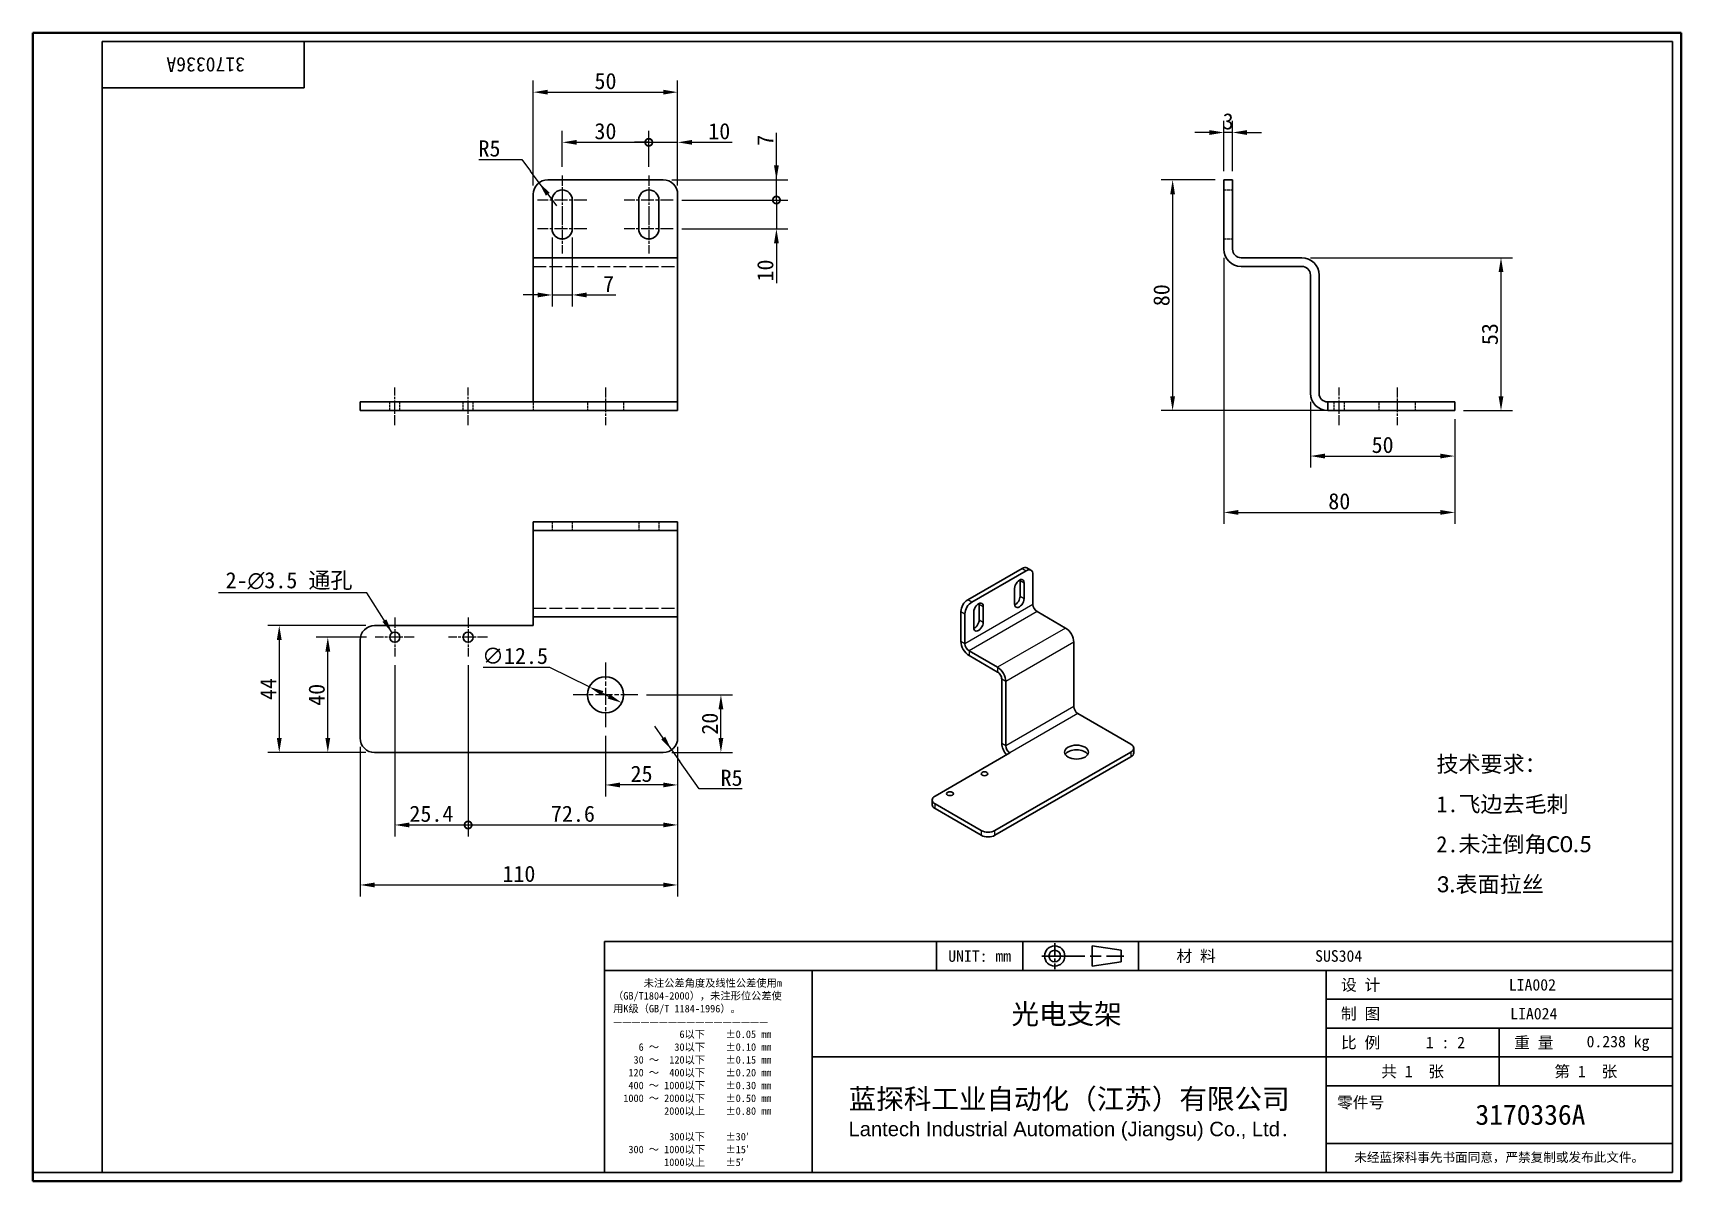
# Model space of a CAD drawing. Header units: millimetres. Extents: x 12 to 583, y 11 to 409.
import ezdxf
from ezdxf.enums import TextEntityAlignment as Align

# ---------------------------------------------------------------- set-up
doc = ezdxf.new("R2010")
doc.units = ezdxf.units.MM
doc.header["$LTSCALE"] = 2
doc.linetypes.add('CHAIN', pattern=[0.3543, 0.2362, -0.0295, 0.0591, -0.0295])
doc.linetypes.add('DASHED', pattern=[0.2067, 0.1654, -0.0413])
for name, color, linetype, lineweight in [('1', 7, 'Continuous', 18), ('可见 (ISO)', 7, 'Continuous', 25), ('可见窄的 (ISO)', 7, 'Continuous', 18), ('图框 (ISO)', 7, 'Continuous', 35), ('标题 (ISO)', 7, 'Continuous', 25)]:
    doc.layers.add(name, color=color, linetype=linetype, lineweight=lineweight)
for name, color, linetype, lineweight, true_color in [('中心标记 (ISO)', 1, 'CHAIN', 18, 0xff0000), ('中心线 (ISO)', 1, 'CHAIN', 18, 0xff0000), ('尺寸 (ISO)', 7, 'Continuous', 18, 0x008000), ('符号 (ISO)', 7, 'Continuous', 18, 0x008000), ('隐藏 (ISO)', 5, 'DASHED', 18, 0x0000ff)]:
    doc.layers.add(name, color=color, linetype=linetype, lineweight=lineweight, true_color=true_color)
doc.styles.add('文本样式164', font='SimSun.ttf')
doc.styles.add('文本样式165', font='SimSun.ttf')
doc.styles.add('文本样式74', font='SimSun.ttf')
doc.styles.add('最新国标', font='simfang.ttf')
doc.styles.add('注释文本 (ISO)', font='simfang.ttf')
doc.dimstyles.new('默认 (GB)', dxfattribs={"dimscale": 2, "dimtxt": 2.8, "dimasz": 2.5, "dimexe": 2, "dimexo": 1.5, "dimgap": 0.5, "dimtad": 1, "dimtoh": 1, "dimdsep": 46, "dimtxsty": '最新国标', "dimcen": 0.09, "dimdle": 10, "dimclrd": 256, "dimclre": 256, "dimclrt": 256, "dimaunit": 1, "dimadec": 3, "dimazin": 2, "dimtfac": 0.535714, "dimtdec": 3, "dimtmove": 0, "dimatfit": 3, "dimfxl": 0, "dimtolj": 1, "dimlwd": -1, "dimlwe": -1, "dimarcsym": 0})
doc.dimstyles.new('默认 (GB)$7', dxfattribs={"dimscale": 2, "dimtxt": 2.8, "dimasz": 2.5, "dimexe": 2, "dimexo": 1.5, "dimgap": 0.5, "dimtad": 1, "dimtoh": 1, "dimdsep": 46, "dimtxsty": '最新国标', "dimcen": 0.09, "dimdle": 10, "dimclrd": 256, "dimclre": 256, "dimclrt": 256, "dimaunit": 1, "dimadec": 3, "dimazin": 2, "dimtfac": 0.535714, "dimtdec": 3, "dimtmove": 0, "dimatfit": 3, "dimfxl": 0, "dimtolj": 1, "dimlwd": -1, "dimlwe": -1, "dimarcsym": 0})

# ---------------------------------------------------------------- blocks, each defined once
blk = doc.blocks.new('图框 最新国标')
at = {"layer": '图框 (ISO)'}
for p, q in [((6, 7), (6, 204.5)), ((6, 204.5), (291.5, 204.5)), ((291.5, 204.5), (291.5, 5.5)), ((6, 7), (6, 5.5)), ((6, 7), (6, 5.5)), ((291.5, 5.5), (6, 5.5))]:
    blk.add_line(p, q, dxfattribs=at)
at = {"layer": '图框 (ISO)', "color": 7, "linetype": 'Continuous', "lineweight": 25}
for p, q in [((18, 203), (290, 203)), ((18, 7), (18, 203)), ((18, 203), (290, 203)), ((53, 203), (53, 195)), ((290, 203), (290, 7)), ((290, 203), (290, 7)), ((53, 195), (18, 195)), ((290, 7), (6, 7)), ((290, 7), (18, 7))]:
    blk.add_line(p, q, dxfattribs=at)
at = {"layer": '图框 (ISO)', "style": '文本样式74'}
blk.add_attdef('零件代号_001', (42.72, 200.25), '', height=2.5, rotation=180, dxfattribs=at)
blk = doc.blocks.new('标题栏 最新国标')
at = {"layer": '标题 (ISO)'}
for p, q in [((381.98, -183.84), (196.98, -183.84)), ((196.98, -183.84), (196.98, -223.84)), ((254.48, -183.84), (254.48, -188.84)), ((269.48, -183.84), (269.48, -188.84)), ((281.48, -188.09), (281.48, -184.59)), ((281.48, -184.59), (286.48, -185.34)), ((286.48, -185.34), (286.48, -187.34)), ((289.48, -183.84), (289.48, -188.84)), ((381.98, -223.84), (381.98, -183.84)), ((383.48, -183.84), (383.48, -225.34)), ((286.48, -187.34), (281.48, -188.09)), ((196.98, -188.84), (381.98, -188.84)), ((232.98, -188.84), (232.98, -223.84)), ((321.98, -188.84), (321.98, -223.84)), ((321.98, -193.84), (381.98, -193.84)), ((321.98, -198.84), (381.98, -198.84)), ((351.98, -198.84), (351.98, -208.84)), ((321.98, -203.84), (232.98, -203.84)), ((321.98, -203.84), (381.98, -203.84)), ((321.98, -208.84), (381.98, -208.84)), ((321.98, -218.84), (381.98, -218.84)), ((196.98, -223.84), (381.98, -223.84)), ((383.48, -225.34), (196.98, -225.34))]:
    blk.add_line(p, q, dxfattribs=at)
at = {"layer": '标题 (ISO)', "linetype": 'CHAIN', "ltscale": 5.000333}
blk.add_line((274.98, -184.09), (274.98, -188.59), dxfattribs=at)
at = {"layer": '标题 (ISO)', "linetype": 'CHAIN', "ltscale": 15.834605}
blk.add_line((272.73, -186.34), (286.98, -186.34), dxfattribs=at)
at = {"layer": '标题 (ISO)'}
for radius in [1.75, 1]:
    blk.add_circle((274.98, -186.34), radius, dxfattribs=at)
at = {"layer": '1', "style": '文本样式164'}
for s, p in [('UNIT: mm', (261.98, -186.34)), ('材 料', (299.48, -186.34)), ('设 计', (327.98, -191.34)), ('制 图', (327.98, -196.34)), ('比 例', (327.98, -201.34)), ('重 量', (357.98, -201.34)), ('共 1  张', (336.98, -206.34)), ('第 1  张', (366.98, -206.34))]:
    blk.add_text(s, height=2, dxfattribs=at).set_placement(p, align=Align.MIDDLE_CENTER)
at = {"layer": '标题 (ISO)', "style": '注释文本 (ISO)'}
for s, insert, char_height, attachment_point, line_spacing_factor in [('\\fSimSun|b0|i0;{\\H1.3000;      未注公差角度及线性公差使用m\\P}\\fSimSun|b0|i0;{\\H1.3000;（GB/T1804-2000），未注形位公差使\\P}\\fSimSun|b0|i0;{\\H1.3000;用K级（GB/T 1184-1996）。\\P}\\fSimSun|b0|i0;{\\H1.3000;—————————————————\\P}\\fSimSun|b0|i0;{\\H1.3000;             6以下    ±0.05 mm\\P}\\fSimSun|b0|i0;{\\H1.3000;     6 ～   30以下    ±0.10 mm\\P}\\fSimSun|b0|i0;{\\H1.3000;    30 ～  120以下    ±0.15 mm\\P}\\fSimSun|b0|i0;{\\H1.3000;   120 ～  400以下    ±0.20 mm\\P}\\fSimSun|b0|i0;{\\H1.3000;   400 ～ 1000以下    ±0.30 mm\\P}\\fSimSun|b0|i0;{\\H1.3000;  1000 ～ 2000以下    ±0.50 mm\\P}\\fSimSun|b0|i0;{\\H1.3000;          2000以上    ±0.80 mm\\P}\\fSimSun|b0|i0;{\\H1.3000;\\P}\\fSimSun|b0|i0;{\\H1.3000;           300以下    ±30′\\P}\\fSimSun|b0|i0;{\\H1.3000;   300 ～ 1000以下    ±15′\\P}\\fSimSun|b0|i0;{\\H1.3000;          1000以上    ±5′}', (198.48, -206.63), 1.3, 4, 1.023913), ('{\\fMicrosoft YaHei|b0|i0|c134|p34;\\H1.75x;蓝探科工业自动化（江苏）有限公司\\P\\fArial|b0|i0|c0|p34;\\H0.71429x;Lantech Industrial Automation (Jiangsu) Co., Ltd\\fFangSong|b0|i0|c134|p49;.\\H1.15195x; }', (277.48, -213.84), 2, 5, 0.978695)]:
    blk.add_mtext(s, dxfattribs=dict(at, insert=insert, char_height=char_height, attachment_point=attachment_point, line_spacing_factor=line_spacing_factor))
at = {"layer": '标题 (ISO)', "attachment_point": 5, "style": '注释文本 (ISO)'}
for s, insert, char_height in [('\\fFangSong|b0|i0;LIA024', (357.98, -196.34), 2), ('\\fFangSong|b0|i0;零件号', (327.98, -211.84), 2), ('\\fSimSun|b0|i0;{\\H1.6000;未经蓝探科事先书面同意，严禁复制或发布此文件。}', (351.98, -221.34), 1.6)]:
    blk.add_mtext(s, dxfattribs=dict(at, insert=insert, char_height=char_height))
at = {"layer": '标题 (ISO)'}
for tag, p, height, style in [('材料_001', (320.09, -187.33), 2, '注释文本 (ISO)'), ('设计人_001', (353.65, -192.33), 2, '注释文本 (ISO)'), ('库存编号_001', (267.49, -198.14), 3.5, '文本样式165'), ('视图比例_001', (339.26, -202.33), 2, '注释文本 (ISO)'), ('质量\\P3;_001', (367.12, -202.16), 2, '注释文本 (ISO)'), ('零件代号_001', (347.87, -215.59), 3.5, '文本样式165')]:
    blk.add_attdef(tag, p, '', height=height, dxfattribs=dict(at, style=style))
blk = doc.blocks.new('_DotSmall')
at = {"color": 0, "linetype": 'ByBlock', "const_width": 0.5}
blk.add_lwpolyline([(-0.0625, 0, 1), (0.0625, 0, 1)], format="xyb", close=True, dxfattribs=at)
blk = doc.blocks.new('*D5')
at = {"layer": 'Defpoints', "color": 0, "transparency": 16777216}
for p in [(225.36, 371.08), (195.36, 359.58), (225.36, 359.58)]:
    blk.add_point(p, dxfattribs=at)
at = {"layer": '尺寸 (ISO)', "color": 116, "true_color": 0x00803f, "transparency": 16777216}
for p, q in [((195.36, 362.58), (195.36, 375.08)), ((225.36, 362.58), (225.36, 375.08)), ((200.36, 371.08), (225.36, 371.08))]:
    blk.add_line(p, q, dxfattribs=at)
blk.add_solid([(200.36, 371.91), (200.36, 370.25), (195.36, 371.08)], dxfattribs=at)
at = {"layer": '尺寸 (ISO)', "color": 116, "true_color": 0x00803f, "transparency": 16777216, "xscale": 5, "yscale": 5, "zscale": 5}
blk.add_blockref('_DotSmall', (225.36, 371.08), dxfattribs=at)
at = {"layer": '尺寸 (ISO)', "transparency": 16777216, "insert": (210.34, 374.91), "char_height": 5.6, "attachment_point": 5, "style": '最新国标'}
blk.add_mtext('\\A1;30', dxfattribs=at)
blk = doc.blocks.new('*D7')
at = {"layer": 'Defpoints', "color": 0, "transparency": 16777216}
for p in [(235.36, 371.08), (225.36, 359.58), (235.36, 353.08)]:
    blk.add_point(p, dxfattribs=at)
at = {"layer": '尺寸 (ISO)', "color": 116, "true_color": 0x00803f, "transparency": 16777216}
for p, q in [((225.36, 362.58), (225.36, 375.08)), ((235.36, 356.08), (235.36, 375.08)), ((225.36, 371.08), (220.36, 371.08)), ((225.36, 371.08), (235.36, 371.08)), ((240.36, 371.08), (254.21, 371.08))]:
    blk.add_line(p, q, dxfattribs=at)
blk.add_solid([(240.36, 371.91), (240.36, 370.25), (235.36, 371.08)], dxfattribs=at)
at = {"layer": '尺寸 (ISO)', "color": 116, "true_color": 0x00803f, "transparency": 16777216, "xscale": 5, "yscale": 5, "zscale": 5}
blk.add_blockref('_DotSmall', (225.36, 371.08), dxfattribs=at)
at = {"layer": '尺寸 (ISO)', "transparency": 16777216, "insert": (249.78, 374.91), "char_height": 5.6, "attachment_point": 5, "style": '最新国标'}
blk.add_mtext('\\A1;10', dxfattribs=at)
blk = doc.blocks.new('*D8')
at = {"layer": 'Defpoints', "color": 0, "transparency": 16777216}
for p in [(187.36, 357.08), (190.36, 353.08)]:
    blk.add_point(p, dxfattribs=at)
at = {"layer": '尺寸 (ISO)', "color": 116, "true_color": 0x00803f, "transparency": 16777216}
for p, q in [((166.46, 365.08), (181.37, 365.08)), ((181.37, 365.08), (184.36, 361.08)), ((187.36, 357.08), (184.36, 361.08)), ((190.36, 353.08), (187.36, 357.08)), ((190.36, 353.08), (193.35, 349.08))]:
    blk.add_line(p, q, dxfattribs=at)
blk.add_solid([(191.02, 353.58), (189.69, 352.58), (187.36, 357.08)], dxfattribs=at)
at = {"layer": '尺寸 (ISO)', "transparency": 16777216, "insert": (170.17, 368.92), "char_height": 5.6, "attachment_point": 5, "style": '最新国标'}
blk.add_mtext('\\A1;R5', dxfattribs=at)
blk = doc.blocks.new('*D9')
at = {"layer": 'Defpoints', "color": 0, "transparency": 16777216}
for p in [(191.86, 341.08), (198.86, 341.08), (198.86, 318.17)]:
    blk.add_point(p, dxfattribs=at)
at = {"layer": '尺寸 (ISO)', "color": 116, "true_color": 0x00803f, "transparency": 16777216}
for p, q in [((191.86, 338.08), (191.86, 314.17)), ((198.86, 338.08), (198.86, 314.17)), ((186.86, 318.17), (181.86, 318.17)), ((191.86, 318.17), (198.86, 318.17)), ((203.86, 318.17), (213.96, 318.17))]:
    blk.add_line(p, q, dxfattribs=at)
for points in [[(186.86, 319), (186.86, 317.33), (191.86, 318.17)], [(203.86, 319), (203.86, 317.33), (198.86, 318.17)]]:
    blk.add_solid(points, dxfattribs=at)
at = {"layer": '尺寸 (ISO)', "transparency": 16777216, "insert": (211.41, 322), "char_height": 5.6, "attachment_point": 5, "style": '最新国标'}
blk.add_mtext('\\A1;7', dxfattribs=at)
blk = doc.blocks.new('*D10')
at = {"layer": 'Defpoints', "color": 0, "transparency": 16777216}
for p in [(424.6, 334.08), (504.6, 278.08), (504.6, 242.79)]:
    blk.add_point(p, dxfattribs=at)
at = {"layer": '尺寸 (ISO)', "color": 116, "true_color": 0x00803f, "transparency": 16777216}
for p, q in [((424.6, 331.08), (424.6, 238.79)), ((504.6, 275.08), (504.6, 238.79)), ((429.6, 242.79), (499.6, 242.79))]:
    blk.add_line(p, q, dxfattribs=at)
for points in [[(429.6, 243.63), (429.6, 241.96), (424.6, 242.79)], [(499.6, 243.63), (499.6, 241.96), (504.6, 242.79)]]:
    blk.add_solid(points, dxfattribs=at)
at = {"layer": '尺寸 (ISO)', "transparency": 16777216, "insert": (464.6, 246.62), "char_height": 5.6, "attachment_point": 5, "style": '最新国标'}
blk.add_mtext('\\A1;80', dxfattribs=at)
blk = doc.blocks.new('*D11')
at = {"layer": 'Defpoints', "color": 0, "transparency": 16777216}
for p in [(454.6, 284.08), (504.6, 278.08), (504.6, 262.33)]:
    blk.add_point(p, dxfattribs=at)
at = {"layer": '尺寸 (ISO)', "color": 116, "true_color": 0x00803f, "transparency": 16777216}
for p, q in [((454.6, 281.08), (454.6, 258.33)), ((504.6, 275.08), (504.6, 258.33)), ((459.6, 262.33), (499.6, 262.33))]:
    blk.add_line(p, q, dxfattribs=at)
for points in [[(459.6, 263.16), (459.6, 261.49), (454.6, 262.33)], [(499.6, 263.16), (499.6, 261.49), (504.6, 262.33)]]:
    blk.add_solid(points, dxfattribs=at)
at = {"layer": '尺寸 (ISO)', "transparency": 16777216, "insert": (479.6, 266.16), "char_height": 5.6, "attachment_point": 5, "style": '最新国标'}
blk.add_mtext('\\A1;50', dxfattribs=at)
blk = doc.blocks.new('*D12')
at = {"layer": 'Defpoints', "color": 0, "transparency": 16777216}
for p in [(424.6, 374.49), (424.6, 358.08), (427.6, 358.08)]:
    blk.add_point(p, dxfattribs=at)
at = {"layer": '尺寸 (ISO)', "color": 116, "true_color": 0x00803f, "transparency": 16777216}
for p, q in [((424.6, 361.08), (424.6, 378.49)), ((427.6, 361.08), (427.6, 378.49)), ((419.6, 374.49), (414.6, 374.49)), ((427.6, 374.49), (424.6, 374.49)), ((432.6, 374.49), (437.6, 374.49))]:
    blk.add_line(p, q, dxfattribs=at)
for points in [[(419.6, 375.32), (419.6, 373.65), (424.6, 374.49)], [(432.6, 375.32), (432.6, 373.65), (427.6, 374.49)]]:
    blk.add_solid(points, dxfattribs=at)
at = {"layer": '尺寸 (ISO)', "transparency": 16777216, "insert": (426.1, 378.32), "char_height": 5.6, "attachment_point": 5, "style": '最新国标'}
blk.add_mtext('\\A1;3', dxfattribs=at)
blk = doc.blocks.new('*D13')
at = {"layer": 'Defpoints', "color": 0, "transparency": 16777216}
for p in [(451.6, 331.08), (504.6, 278.08), (520.62, 278.08)]:
    blk.add_point(p, dxfattribs=at)
at = {"layer": '尺寸 (ISO)', "color": 116, "true_color": 0x00803f, "transparency": 16777216}
for p, q in [((454.6, 331.08), (524.62, 331.08)), ((520.62, 326.08), (520.62, 283.08)), ((507.6, 278.08), (524.62, 278.08))]:
    blk.add_line(p, q, dxfattribs=at)
for points in [[(519.79, 326.08), (521.45, 326.08), (520.62, 331.08)], [(519.79, 283.08), (521.45, 283.08), (520.62, 278.08)]]:
    blk.add_solid(points, dxfattribs=at)
at = {"layer": '尺寸 (ISO)', "transparency": 16777216, "insert": (516.79, 304.58), "char_height": 5.6, "attachment_point": 5, "rotation": 90, "style": '最新国标'}
blk.add_mtext('\\A1;53', dxfattribs=at)
blk = doc.blocks.new('*D14')
at = {"layer": 'Defpoints', "color": 0, "transparency": 16777216}
for p in [(424.6, 358.08), (406.85, 278.08), (465.6, 278.08)]:
    blk.add_point(p, dxfattribs=at)
at = {"layer": '尺寸 (ISO)', "color": 116, "true_color": 0x00803f, "transparency": 16777216}
for p, q in [((421.6, 358.08), (402.85, 358.08)), ((406.85, 353.08), (406.85, 283.08)), ((462.6, 278.08), (402.85, 278.08))]:
    blk.add_line(p, q, dxfattribs=at)
for points in [[(406.02, 353.08), (407.68, 353.08), (406.85, 358.08)], [(406.02, 283.08), (407.68, 283.08), (406.85, 278.08)]]:
    blk.add_solid(points, dxfattribs=at)
at = {"layer": '尺寸 (ISO)', "transparency": 16777216, "insert": (403.02, 318.08), "char_height": 5.6, "attachment_point": 5, "rotation": 90, "style": '最新国标'}
blk.add_mtext('\\A1;80', dxfattribs=at)
blk = doc.blocks.new('*D15')
at = {"layer": 'Defpoints', "color": 0, "transparency": 16777216}
for p in [(125.36, 164.56), (235.36, 164.56), (235.36, 113.64)]:
    blk.add_point(p, dxfattribs=at)
at = {"layer": '尺寸 (ISO)', "color": 116, "true_color": 0x00803f, "transparency": 16777216}
for p, q in [((125.36, 161.56), (125.36, 109.64)), ((235.36, 161.56), (235.36, 109.64)), ((130.36, 113.64), (230.36, 113.64))]:
    blk.add_line(p, q, dxfattribs=at)
for points in [[(130.36, 114.47), (130.36, 112.81), (125.36, 113.64)], [(230.36, 114.47), (230.36, 112.81), (235.36, 113.64)]]:
    blk.add_solid(points, dxfattribs=at)
at = {"layer": '尺寸 (ISO)', "transparency": 16777216, "insert": (180.36, 117.47), "char_height": 5.6, "attachment_point": 5, "style": '最新国标'}
blk.add_mtext('\\A1;110', dxfattribs=at)
blk = doc.blocks.new('*D16')
at = {"layer": 'Defpoints', "color": 0, "transparency": 16777216}
for p in [(210.36, 168.31), (235.36, 164.56), (210.36, 148.31)]:
    blk.add_point(p, dxfattribs=at)
at = {"layer": '尺寸 (ISO)', "color": 116, "true_color": 0x00803f, "transparency": 16777216}
for p, q in [((210.36, 165.31), (210.36, 144.31)), ((235.36, 161.56), (235.36, 144.31)), ((230.36, 148.31), (215.36, 148.31))]:
    blk.add_line(p, q, dxfattribs=at)
for points in [[(215.36, 149.14), (215.36, 147.48), (210.36, 148.31)], [(230.36, 149.14), (230.36, 147.48), (235.36, 148.31)]]:
    blk.add_solid(points, dxfattribs=at)
at = {"layer": '尺寸 (ISO)', "transparency": 16777216, "insert": (222.86, 152.14), "char_height": 5.6, "attachment_point": 5, "style": '最新国标'}
blk.add_mtext('\\A1;25', dxfattribs=at)
blk = doc.blocks.new('*D17')
at = {"layer": 'Defpoints', "color": 0, "transparency": 16777216}
for p in [(137.36, 192.81), (162.76, 192.81), (162.76, 134.44)]:
    blk.add_point(p, dxfattribs=at)
at = {"layer": '尺寸 (ISO)', "color": 116, "true_color": 0x00803f, "transparency": 16777216}
for p, q in [((137.36, 189.81), (137.36, 130.44)), ((162.76, 189.81), (162.76, 130.44)), ((142.36, 134.44), (162.76, 134.44))]:
    blk.add_line(p, q, dxfattribs=at)
blk.add_solid([(142.36, 135.28), (142.36, 133.61), (137.36, 134.44)], dxfattribs=at)
at = {"layer": '尺寸 (ISO)', "color": 116, "true_color": 0x00803f, "transparency": 16777216, "xscale": 5, "yscale": 5, "zscale": 5}
blk.add_blockref('_DotSmall', (162.76, 134.44), dxfattribs=at)
at = {"layer": '尺寸 (ISO)', "transparency": 16777216, "insert": (150.04, 138.29), "char_height": 5.6, "attachment_point": 5, "style": '最新国标'}
blk.add_mtext('\\A1;25.4', dxfattribs=at)
blk = doc.blocks.new('*D18')
at = {"layer": 'Defpoints', "color": 0, "transparency": 16777216}
for p in [(162.76, 192.81), (235.36, 164.56), (235.36, 134.44)]:
    blk.add_point(p, dxfattribs=at)
at = {"layer": '尺寸 (ISO)', "color": 116, "true_color": 0x00803f, "transparency": 16777216}
for p, q in [((162.76, 189.81), (162.76, 130.44)), ((235.36, 161.56), (235.36, 130.44)), ((162.76, 134.44), (230.36, 134.44))]:
    blk.add_line(p, q, dxfattribs=at)
blk.add_solid([(230.36, 135.28), (230.36, 133.61), (235.36, 134.44)], dxfattribs=at)
at = {"layer": '尺寸 (ISO)', "color": 116, "true_color": 0x00803f, "transparency": 16777216, "xscale": 5, "yscale": 5, "zscale": 5, "rotation": 180}
blk.add_blockref('_DotSmall', (162.76, 134.44), dxfattribs=at)
at = {"layer": '尺寸 (ISO)', "transparency": 16777216, "insert": (199.08, 138.29), "char_height": 5.6, "attachment_point": 5, "style": '最新国标'}
blk.add_mtext('\\A1;72.6', dxfattribs=at)
blk = doc.blocks.new('*D19')
at = {"layer": 'Defpoints', "color": 0, "transparency": 16777216}
for p in [(221.61, 179.56), (250.36, 179.56), (230.36, 159.56)]:
    blk.add_point(p, dxfattribs=at)
at = {"layer": '尺寸 (ISO)', "color": 116, "true_color": 0x00803f, "transparency": 16777216}
for p, q in [((224.61, 179.56), (254.36, 179.56)), ((250.36, 164.56), (250.36, 174.56)), ((233.36, 159.56), (254.36, 159.56))]:
    blk.add_line(p, q, dxfattribs=at)
for points in [[(249.52, 174.56), (251.19, 174.56), (250.36, 179.56)], [(249.52, 164.56), (251.19, 164.56), (250.36, 159.56)]]:
    blk.add_solid(points, dxfattribs=at)
at = {"layer": '尺寸 (ISO)', "transparency": 16777216, "insert": (246.53, 169.56), "char_height": 5.6, "attachment_point": 5, "rotation": 90, "style": '最新国标'}
blk.add_mtext('\\A1;20', dxfattribs=at)
blk = doc.blocks.new('*D20')
at = {"layer": 'Defpoints', "color": 0, "transparency": 16777216}
for p in [(114.15, 199.56), (130.61, 199.56), (130.36, 159.56)]:
    blk.add_point(p, dxfattribs=at)
at = {"layer": '尺寸 (ISO)', "color": 116, "true_color": 0x00803f, "transparency": 16777216}
for p, q in [((127.61, 199.56), (110.15, 199.56)), ((114.15, 164.56), (114.15, 194.56)), ((127.36, 159.56), (110.15, 159.56))]:
    blk.add_line(p, q, dxfattribs=at)
for points in [[(113.32, 194.56), (114.98, 194.56), (114.15, 199.56)], [(113.32, 164.56), (114.98, 164.56), (114.15, 159.56)]]:
    blk.add_solid(points, dxfattribs=at)
at = {"layer": '尺寸 (ISO)', "transparency": 16777216, "insert": (110.32, 179.56), "char_height": 5.6, "attachment_point": 5, "rotation": 90, "style": '最新国标'}
blk.add_mtext('\\A1;40', dxfattribs=at)
blk = doc.blocks.new('*D21')
at = {"layer": 'Defpoints', "color": 0, "transparency": 16777216}
for p in [(204.74, 182.31), (215.97, 176.81)]:
    blk.add_point(p, dxfattribs=at)
at = {"layer": '尺寸 (ISO)', "color": 116, "true_color": 0x00803f, "transparency": 16777216}
for p, q in [((191.03, 189.02), (167.98, 189.02)), ((204.74, 182.31), (191.03, 189.02)), ((211.48, 179.01), (209.23, 180.11))]:
    blk.add_line(p, q, dxfattribs=at)
for points in [[(209.6, 180.86), (208.87, 179.36), (204.74, 182.31)], [(211.85, 179.76), (211.11, 178.26), (215.97, 176.81)]]:
    blk.add_solid(points, dxfattribs=at)
at = {"layer": '尺寸 (ISO)', "transparency": 16777216, "insert": (179, 193.01), "char_height": 5.6, "attachment_point": 5, "style": '最新国标'}
blk.add_mtext('\\A1;∅12.5', dxfattribs=at)
blk = doc.blocks.new('*D22')
at = {"layer": 'Defpoints', "color": 0, "transparency": 16777216}
for p in [(130.36, 203.56), (97.33, 159.56), (130.36, 159.56)]:
    blk.add_point(p, dxfattribs=at)
at = {"layer": '尺寸 (ISO)', "color": 116, "true_color": 0x00803f, "transparency": 16777216}
for p, q in [((127.36, 203.56), (93.33, 203.56)), ((97.33, 198.56), (97.33, 164.56)), ((127.36, 159.56), (93.33, 159.56))]:
    blk.add_line(p, q, dxfattribs=at)
for points in [[(96.5, 198.56), (98.16, 198.56), (97.33, 203.56)], [(96.5, 164.56), (98.16, 164.56), (97.33, 159.56)]]:
    blk.add_solid(points, dxfattribs=at)
at = {"layer": '尺寸 (ISO)', "transparency": 16777216, "insert": (93.53, 181.56), "char_height": 5.6, "attachment_point": 5, "rotation": 90, "style": '最新国标'}
blk.add_mtext('\\A1;44', dxfattribs=at)
blk = doc.blocks.new('*D23')
at = {"layer": 'Defpoints', "color": 0, "transparency": 16777216}
for p in [(230.36, 164.56), (233.25, 160.48)]:
    blk.add_point(p, dxfattribs=at)
at = {"layer": '尺寸 (ISO)', "color": 116, "true_color": 0x00803f, "transparency": 16777216}
for p, q in [((230.36, 164.56), (227.47, 168.64)), ((230.36, 164.56), (233.25, 160.48)), ((233.25, 160.48), (236.14, 156.4)), ((242.85, 146.92), (236.14, 156.4)), ((257.76, 146.92), (242.85, 146.92))]:
    blk.add_line(p, q, dxfattribs=at)
blk.add_solid([(231.04, 165.04), (229.68, 164.08), (233.25, 160.48)], dxfattribs=at)
at = {"layer": '尺寸 (ISO)', "transparency": 16777216, "insert": (254.05, 150.75), "char_height": 5.6, "attachment_point": 5, "style": '最新国标'}
blk.add_mtext('\\A1;R5', dxfattribs=at)
blk = doc.blocks.new('*D24')
at = {"layer": 'Defpoints', "color": 0, "transparency": 16777216}
for p in [(235.36, 388.46), (185.36, 353.08), (235.36, 353.08)]:
    blk.add_point(p, dxfattribs=at)
at = {"layer": '尺寸 (ISO)', "color": 116, "true_color": 0x00803f, "transparency": 16777216}
for p, q in [((185.36, 356.08), (185.36, 392.46)), ((190.36, 388.46), (230.36, 388.46)), ((235.36, 356.08), (235.36, 392.46))]:
    blk.add_line(p, q, dxfattribs=at)
for points in [[(190.36, 389.3), (190.36, 387.63), (185.36, 388.46)], [(230.36, 389.3), (230.36, 387.63), (235.36, 388.46)]]:
    blk.add_solid(points, dxfattribs=at)
at = {"layer": '尺寸 (ISO)', "transparency": 16777216, "insert": (210.36, 392.29), "char_height": 5.6, "attachment_point": 5, "style": '最新国标'}
blk.add_mtext('\\A1;50', dxfattribs=at)
blk = doc.blocks.new('*D25')
at = {"layer": 'Defpoints', "color": 0, "transparency": 16777216}
for p in [(233.86, 351.08), (269.58, 351.08), (233.86, 341.08)]:
    blk.add_point(p, dxfattribs=at)
at = {"layer": '尺寸 (ISO)', "color": 116, "true_color": 0x00803f, "transparency": 16777216}
for p, q in [((269.58, 351.08), (269.58, 361.08)), ((236.86, 351.08), (273.58, 351.08)), ((269.58, 351.08), (269.58, 341.08)), ((236.86, 341.08), (273.58, 341.08)), ((269.58, 336.08), (269.58, 322.23))]:
    blk.add_line(p, q, dxfattribs=at)
blk.add_solid([(268.75, 336.08), (270.42, 336.08), (269.58, 341.08)], dxfattribs=at)
at = {"layer": '尺寸 (ISO)', "color": 116, "true_color": 0x00803f, "transparency": 16777216, "xscale": 5, "yscale": 5, "zscale": 5, "rotation": 270}
blk.add_blockref('_DotSmall', (269.58, 351.08), dxfattribs=at)
at = {"layer": '尺寸 (ISO)', "transparency": 16777216, "insert": (265.75, 326.65), "char_height": 5.6, "attachment_point": 5, "rotation": 90, "style": '最新国标'}
blk.add_mtext('\\A1;10', dxfattribs=at)
blk = doc.blocks.new('*D26')
at = {"layer": 'Defpoints', "color": 0, "transparency": 16777216}
for p in [(230.36, 358.08), (269.58, 358.08), (233.86, 351.08)]:
    blk.add_point(p, dxfattribs=at)
at = {"layer": '尺寸 (ISO)', "color": 116, "true_color": 0x00803f, "transparency": 16777216}
for p, q in [((269.58, 363.08), (269.58, 374.35)), ((233.36, 358.08), (273.58, 358.08)), ((269.58, 351.08), (269.58, 358.08)), ((236.86, 351.08), (273.58, 351.08)), ((269.58, 351.08), (269.58, 346.08))]:
    blk.add_line(p, q, dxfattribs=at)
blk.add_solid([(268.75, 363.08), (270.42, 363.08), (269.58, 358.08)], dxfattribs=at)
at = {"layer": '尺寸 (ISO)', "color": 116, "true_color": 0x00803f, "transparency": 16777216, "xscale": 5, "yscale": 5, "zscale": 5, "rotation": 90}
blk.add_blockref('_DotSmall', (269.58, 351.08), dxfattribs=at)
at = {"layer": '尺寸 (ISO)', "transparency": 16777216, "insert": (265.75, 371.8), "char_height": 5.6, "attachment_point": 5, "rotation": 90, "style": '最新国标'}
blk.add_mtext('\\A1;7', dxfattribs=at)

msp = doc.modelspace()

# ---------------------------------------------------------------- linework, layer by layer
at = {"layer": '中心标记 (ISO)', "ltscale": 7.50055}
for p, q in [((195.3571, 359.5788), (195.3571, 346.0788)), ((225.3571, 359.5788), (225.3571, 346.0788)), ((195.3571, 346.0788), (195.3571, 332.5788)), ((225.3571, 346.0788), (225.3571, 332.5788)), ((137.3571, 206.3113), (137.3571, 192.8113)), ((162.7571, 206.3113), (162.7571, 192.8113)), ((144.1071, 199.5613), (130.6071, 199.5613)), ((169.5071, 199.5613), (156.0071, 199.5613))]:
    msp.add_line(p, q, dxfattribs=at)
at = {"layer": '中心标记 (ISO)', "ltscale": 9.445163}
for p, q in [((203.8571, 351.0788), (186.8571, 351.0788)), ((233.8571, 351.0788), (216.8571, 351.0788)), ((203.8571, 341.0788), (186.8571, 341.0788)), ((233.8571, 341.0788), (216.8571, 341.0788))]:
    msp.add_line(p, q, dxfattribs=at)
at = {"layer": '中心标记 (ISO)', "ltscale": 12.500983}
for p, q in [((210.3571, 190.8113), (210.3571, 168.3113)), ((221.6071, 179.5613), (199.1071, 179.5613))]:
    msp.add_line(p, q, dxfattribs=at)
at = {"layer": '中心线 (ISO)', "ltscale": 7.222748}
for p, q in [((137.3571, 273.0788), (137.3571, 286.0788)), ((162.7571, 273.0788), (162.7571, 286.0788)), ((210.3571, 286.0788), (210.3571, 273.0788)), ((464.5951, 273.0788), (464.5951, 286.0788)), ((484.5951, 286.0788), (484.5951, 273.0788))]:
    msp.add_line(p, q, dxfattribs=at)
at = {"layer": '可见 (ISO)'}
for p, q in [((190.3571, 358.0788), (230.3571, 358.0788)), ((427.5951, 358.0788), (424.5951, 358.0788)), ((424.5951, 353.0788), (424.5951, 358.0788)), ((427.5951, 358.0788), (427.5951, 353.0788)), ((185.3571, 353.0788), (185.3571, 334.0788)), ((191.8571, 341.0788), (191.8571, 351.0788)), ((198.8571, 351.0788), (198.8571, 341.0788)), ((221.8571, 341.0788), (221.8571, 351.0788)), ((228.8571, 351.0788), (228.8571, 341.0788)), ((235.3571, 353.0788), (235.3571, 334.0788)), ((424.5951, 353.0788), (424.5951, 334.0788)), ((427.5951, 353.0788), (427.5951, 334.0788)), ((185.3571, 334.0788), (185.3571, 331.0788)), ((235.3571, 334.0788), (235.3571, 331.0788)), ((235.3571, 331.0788), (185.3571, 331.0788)), ((185.3571, 325.0788), (185.3571, 331.0788)), ((235.3571, 325.0788), (235.3571, 331.0788)), ((430.5951, 331.0788), (451.5951, 331.0788)), ((430.5951, 328.0788), (451.5951, 328.0788)), ((185.3571, 325.0788), (185.3571, 284.0788)), ((235.3571, 325.0788), (235.3571, 284.0788)), ((454.5951, 325.0788), (454.5951, 284.0788)), ((457.5951, 325.0788), (457.5951, 284.0788)), ((125.3571, 281.0788), (125.3571, 278.0788)), ((125.3571, 281.0788), (130.3571, 281.0788)), ((230.3571, 281.0788), (130.3571, 281.0788)), ((185.3571, 284.0788), (185.3571, 281.0788)), ((230.3571, 281.0788), (235.3571, 281.0788)), ((235.3571, 284.0788), (235.3571, 281.0788)), ((235.3571, 278.0788), (235.3571, 281.0788)), ((460.5951, 281.0788), (465.5951, 281.0788)), ((460.5951, 281.0788), (460.5951, 278.0788)), ((499.5951, 281.0788), (465.5951, 281.0788)), ((499.5951, 281.0788), (504.5951, 281.0788)), ((504.5951, 278.0788), (504.5951, 281.0788)), ((130.3571, 278.0788), (125.3571, 278.0788)), ((230.3571, 278.0788), (130.3571, 278.0788)), ((235.3571, 278.0788), (230.3571, 278.0788)), ((465.5951, 278.0788), (460.5951, 278.0788)), ((499.5951, 278.0788), (465.5951, 278.0788)), ((504.5951, 278.0788), (499.5951, 278.0788)), ((185.3571, 239.5613), (190.3571, 239.5613)), ((185.3571, 239.5613), (185.3571, 236.5613)), ((190.3571, 236.5613), (185.3571, 236.5613)), ((185.3571, 236.5613), (185.3571, 233.5613)), ((230.3571, 239.5613), (190.3571, 239.5613)), ((190.3571, 236.5613), (230.3571, 236.5613)), ((230.3571, 239.5613), (235.3571, 239.5613)), ((235.3571, 236.5613), (230.3571, 236.5613)), ((235.3571, 236.5613), (235.3571, 239.5613)), ((235.3571, 236.5613), (235.3571, 233.5613)), ((185.3571, 233.5613), (185.3571, 212.5613)), ((235.3571, 233.5613), (235.3571, 212.5613)), ((354.7037, 223.3858), (335.8476, 212.4992)), ((357.7846, 222.7344), (356.3704, 223.5509)), ((337.2618, 211.6827), (356.118, 222.5693)), ((353.9966, 213.7239), (353.9966, 219.1672)), ((355.4108, 218.3507), (355.4108, 212.9074)), ((358.475, 221.2085), (358.475, 210.8662)), ((185.3571, 206.5613), (185.3571, 212.5613)), ((235.3571, 206.5613), (235.3571, 212.5613)), ((352.111, 211.0022), (352.111, 216.4456)), ((185.3571, 206.5613), (185.3571, 203.5613)), ((235.3571, 206.5613), (185.3571, 206.5613)), ((235.3571, 206.5613), (235.3571, 203.5613)), ((333.4905, 208.4167), (333.4905, 198.0744)), ((334.9048, 207.6002), (334.9048, 197.2579)), ((337.9689, 202.8373), (337.9689, 208.2806)), ((339.8545, 205.5589), (339.8545, 211.0022)), ((341.2687, 210.1858), (341.2687, 204.7424)), ((359.8892, 208.4167), (369.7887, 202.7012)), ((130.3571, 203.5613), (185.3571, 203.5613)), ((235.3571, 203.5613), (235.3571, 164.5613)), ((125.3571, 164.5613), (125.3571, 198.5613)), ((336.319, 194.8084), (346.2185, 189.0929)), ((372.6171, 197.8022), (372.6171, 175.4846)), ((336.319, 193.1754), (346.2185, 187.4599)), ((347.6327, 185.0104), (347.6327, 162.6929)), ((349.0469, 184.1939), (349.0469, 161.8764)), ((374.0313, 173.0352), (392.4161, 162.4207)), ((393.3924, 161.0599), (393.3924, 159.4269)), ((230.3571, 159.5613), (130.3571, 159.5613)), ((324.5339, 144.4578), (350.4611, 159.4269)), ((392.4161, 159.699), (345.2757, 132.4825)), ((392.4161, 158.0661), (345.2757, 130.8495)), ((323.5575, 141.464), (323.5575, 143.0969)), ((340.5616, 132.4825), (324.5339, 141.7361)), ((340.5616, 130.8495), (324.5339, 140.1031))]:
    msp.add_line(p, q, dxfattribs=at)
for centre, radius in [((137.3571, 199.5613), 1.75), ((162.7571, 199.5613), 1.75), ((210.3571, 179.5613), 6.25)]:
    msp.add_circle(centre, radius, dxfattribs=at)
for centre, radius, start, end in [((190.3571, 353.0788), 5, 90, 180), ((195.3571, 351.0788), 3.5, 0, 180), ((225.3571, 351.0788), 3.5, 0, 180), ((230.3571, 353.0788), 5, 0, 90), ((195.3571, 341.0788), 3.5, 180, 0), ((225.3571, 341.0788), 3.5, 180, 0), ((430.5951, 334.0788), 6, 180, 270), ((430.5951, 334.0788), 3, 180, 270), ((451.5951, 325.0788), 6, 0, 90), ((451.5951, 325.0788), 3, 0, 90), ((460.5951, 284.0788), 6, 180, 270), ((460.5951, 284.0788), 3, 180, 270), ((130.3571, 198.5613), 5, 90, 180), ((130.3571, 164.5613), 5, 180, 270), ((230.3571, 164.5613), 5, 270, 0)]:
    msp.add_arc(centre, radius, start, end, dxfattribs=at)
for centre, major_axis, start_param, end_param in [((354.7037, 220.6641), (1.6667, 2.8868), 0, 0.78539816), ((356.118, 219.8476), (1.6667, 2.8868), 5.49778714, 7.06858347), ((353.7609, 217.3981), (1.1667, 2.0207), 5.49778714, 8.6393798), ((352.3467, 218.2146), (1.1667, 2.0207), 5.49778714, 5.63204785), ((335.8476, 209.7775), (-1.6667, -2.8868), 3.92699082, 5.49778714), ((337.2618, 208.961), (1.6667, 2.8868), 0.78539816, 2.35619449), ((339.6188, 209.2332), (1.1667, 2.0207), 5.49778714, 8.6393798), ((353.7609, 211.9548), (-1.1667, -2.0207), 5.49778714, 8.6393798), ((352.3467, 212.7713), (1.1667, 2.0207), 3.79273011, 5.49778714), ((338.2046, 210.0497), (1.1667, 2.0207), 5.49778714, 5.63204785), ((359.8892, 210.0497), (1, -1.7321), 3.92699082, 5.49778714), ((339.6188, 203.7899), (-1.1667, -2.0207), 5.49778714, 8.6393798), ((338.2046, 204.6064), (1.1667, 2.0207), 3.79273011, 5.49778714), ((369.7887, 199.4352), (2, -3.4641), 0.78539816, 2.35619449), ((336.319, 196.4414), (2, -3.4641), 3.92699082, 5.49778714), ((336.319, 196.4414), (1, -1.7321), 3.92699082, 5.49778714), ((346.2185, 185.8269), (2, -3.4641), 0.78539816, 2.35619449), ((346.2185, 185.8269), (1, -1.7321), 0.78539816, 2.35619449), ((374.0313, 174.6682), (1, -1.7321), 3.92699082, 5.49778714), ((350.4611, 161.0599), (2, -3.4641), 3.92699082, 5.0737561), ((350.4611, 161.0599), (1, -1.7321), 3.92699082, 5.49778714), ((373.5599, 158.0661), (4.1667, 0), 0.34629093, 2.79530173), ((390.0591, 161.0599), (3.3333, 0), 5.49778714, 7.06858347), ((390.0591, 159.4269), (3.3333, 0), 5.49778714, 6.28318531), ((326.8909, 143.0969), (-3.3333, 0), 5.49778714, 7.06858347), ((326.8909, 141.464), (-3.3333, 0), 0, 0.78539816), ((342.9186, 133.8433), (-3.3333, 0), 0.78539816, 2.35619449), ((342.9186, 132.2103), (3.3333, 0), 3.92699082, 5.49778714)]:
    msp.add_ellipse(centre, major_axis=major_axis, ratio=0.57735027, start_param=start_param, end_param=end_param, dxfattribs=at)
for centre, major_axis in [((373.5599, 159.699), (-4.1667, 0)), ((341.693, 152.1873), (-1.1667, 0)), ((329.7193, 145.2743), (-1.1667, 0))]:
    msp.add_ellipse(centre, major_axis=major_axis, ratio=0.57735027, dxfattribs=at)
at = {"layer": '可见窄的 (ISO)'}
for p, q in [((354.7037, 223.3858), (356.118, 222.5693)), ((353.9966, 219.1672), (355.4108, 218.3507)), ((337.2618, 211.6827), (335.8476, 212.4992)), ((353.9966, 213.7239), (355.4108, 212.9074)), ((333.4905, 208.4167), (334.9048, 207.6002)), ((358.475, 210.8662), (334.9048, 197.2579)), ((359.8892, 208.4167), (336.319, 194.8084)), ((339.8545, 211.0022), (341.2687, 210.1858)), ((339.8545, 205.5589), (341.2687, 204.7424)), ((369.7887, 202.7012), (346.2185, 189.0929)), ((334.9048, 197.2579), (333.4905, 198.0744)), ((336.319, 194.8084), (336.319, 193.1754)), ((372.6171, 197.8022), (349.0469, 184.1939)), ((346.2185, 189.0929), (346.2185, 187.4599)), ((349.0469, 184.1939), (347.6327, 185.0104)), ((372.6171, 175.4846), (349.0469, 161.8764)), ((374.0313, 173.0352), (350.4611, 159.4269)), ((349.0469, 161.8764), (347.6327, 162.6929)), ((392.4161, 159.699), (392.4161, 158.0661)), ((324.5339, 140.1031), (324.5339, 141.7361)), ((340.5616, 132.4825), (340.5616, 130.8495)), ((345.2757, 130.8495), (345.2757, 132.4825))]:
    msp.add_line(p, q, dxfattribs=at)
at = {"layer": '隐藏 (ISO)', "ltscale": 2.856945}
for p, q in [((424.5951, 354.5788), (427.5951, 354.5788)), ((424.5951, 337.5788), (427.5951, 337.5788)), ((135.6071, 278.0788), (135.6071, 281.0788)), ((139.1071, 278.0788), (139.1071, 281.0788)), ((161.0071, 278.0788), (161.0071, 281.0788)), ((164.5071, 278.0788), (164.5071, 281.0788)), ((185.3571, 281.0788), (185.3571, 278.0788)), ((204.1071, 281.0788), (204.1071, 278.0788)), ((216.6071, 281.0788), (216.6071, 278.0788)), ((462.8451, 278.0788), (462.8451, 281.0788)), ((466.3451, 278.0788), (466.3451, 281.0788)), ((478.3451, 281.0788), (478.3451, 278.0788)), ((490.8451, 281.0788), (490.8451, 278.0788)), ((191.8571, 239.5613), (191.8571, 236.5613)), ((198.8571, 239.5613), (198.8571, 236.5613)), ((221.8571, 239.5613), (221.8571, 236.5613)), ((228.8571, 239.5613), (228.8571, 236.5613))]:
    msp.add_line(p, q, dxfattribs=at)
at = {"layer": '隐藏 (ISO)', "ltscale": 13.438693}
for p, q in [((185.3571, 328.0788), (235.3571, 328.0788)), ((185.3571, 209.5613), (235.3571, 209.5613))]:
    msp.add_line(p, q, dxfattribs=at)

# ---------------------------------------------------------------- block references
at = {"xscale": 2, "yscale": 2, "zscale": 2}
for name, p, values in [('图框 最新国标', (0, 0), {'零件代号_001': '3170336A'}), ('标题栏 最新国标', (-183.9651, 461.6886), {'零件代号_001': '3170336A', '库存编号_001': '光电支架', '质量\\P3;_001': '0.238 kg', '视图比例_001': '1 : 2', '设计人_001': 'LIA002', '材料_001': 'SUS304'})]:
    msp.add_blockref(name, p, dxfattribs=at).add_auto_attribs(values)

# ---------------------------------------------------------------- texts
at = {"layer": '符号 (ISO)', "char_height": 5.6}
for s, insert, width, attachment_point, line_spacing_factor, style in [('2-\\fAIGDT|b0|i0;{\\H5.6000;n}\\fFangSong|b0|i0;{\\H5.6000;3.5 通孔}', (122.6824, 215.8634), 48.675743, 9, 0.49, '最新国标'), ('\\fFangSong|b0|i0;{\\H5.6000;技术要求：\\P}\\fFangSong|b0|i0;{\\H5.6000;1.飞边去毛刺\\P}\\fFangSong|b0|i0;{\\H5.6000;2.未注倒角}\\fCalibri|b0|i0;{\\H5.6000;C0.5\\P}\\fCalibri|b0|i0;{\\H5.6000;3.}\\fFangSong|b0|i0;{\\H5.6000;表面拉丝}', (498.2496, 134.4115), 57.792684, 4, 1.488394, '注释文本 (ISO)')]:
    msp.add_mtext(s, dxfattribs=dict(at, insert=insert, width=width, attachment_point=attachment_point, line_spacing_factor=line_spacing_factor, style=style))

# ---------------------------------------------------------------- dimensions: what is measured, and where the dimension line sits
at = {"layer": '尺寸 (ISO)', "color": 116, "true_color": 0x00803f}
for base, p1, p2, angle, override, picture, middle in [((235.3571, 388.4629), (185.3571, 353.0788), (235.3571, 353.0788), 180, {"dimgap": 0.5, "dimtoh": 0, "dimdec": 2, "dimtol": 0, "dimlim": 0, "dimtp": 0, "dimtm": 0, "dimtdec": 3, "dimtofl": 0, "dimatfit": 1}, '*D24', (210.3571, 388.4629)), ((225.3571, 371.0788), (195.3571, 359.5788), (225.3571, 359.5788), 180, {"dimgap": 0.5, "dimtoh": 0, "dimdec": 2, "dimblk2": 'DotSmall', "dimsah": 1, "dimdle": 0, "dimtol": 0, "dimlim": 0, "dimtp": 0, "dimtm": 0, "dimtdec": 3, "dimtofl": 0, "dimatfit": 1}, '*D5', (210.3371, 371.0788)), ((235.3571, 371.0788), (225.3571, 359.5788), (235.3571, 353.0788), 180, {"dimgap": 0.5, "dimtoh": 0, "dimdec": 2, "dimblk1": 'DotSmall', "dimsah": 1, "dimdle": 0, "dimtol": 0, "dimlim": 0, "dimtp": 0, "dimtm": 0, "dimtdec": 3, "dimtofl": 1, "dimatfit": 1}, '*D7', (249.7811, 371.0788)), ((424.5951, 374.4878), (427.5951, 358.0788), (424.5951, 358.0788), 180, {"dimgap": 0.5, "dimtoh": 0, "dimdec": 2, "dimtol": 0, "dimlim": 0, "dimtp": 0, "dimtm": 0, "dimtdec": 3, "dimtofl": 1, "dimatfit": 1}, '*D12', (426.0951, 374.4878)), ((269.5848, 358.0788), (233.8571, 351.0788), (230.3571, 358.0788), 90, {"dimgap": 0.5, "dimtoh": 0, "dimdec": 2, "dimblk1": 'DotSmall', "dimsah": 1, "dimdle": 0, "dimtol": 0, "dimlim": 0, "dimtp": 0, "dimtm": 0, "dimtdec": 3, "dimtofl": 1, "dimatfit": 1}, '*D26', (269.5848, 371.7981)), ((269.5848, 351.0788), (233.8571, 341.0788), (233.8571, 351.0788), 90, {"dimgap": 0.5, "dimtoh": 0, "dimdec": 2, "dimblk2": 'DotSmall', "dimsah": 1, "dimdle": 0, "dimtol": 0, "dimlim": 0, "dimtp": 0, "dimtm": 0, "dimtdec": 3, "dimtofl": 1, "dimatfit": 1}, '*D25', (269.5848, 326.6548)), ((406.8495, 278.0788), (424.5951, 358.0788), (465.5951, 278.0788), 90, {"dimgap": 0.5, "dimtoh": 0, "dimdec": 2, "dimtol": 0, "dimlim": 0, "dimtp": 0, "dimtm": 0, "dimtdec": 3, "dimtofl": 0, "dimatfit": 1}, '*D14', (406.8495, 318.0788)), ((504.5951, 242.792), (424.5951, 334.0788), (504.5951, 278.0788), 180, {"dimgap": 0.5, "dimtoh": 0, "dimdec": 2, "dimtol": 0, "dimlim": 0, "dimtp": 0, "dimtm": 0, "dimtdec": 3, "dimtofl": 0, "dimatfit": 1}, '*D10', (464.5951, 242.792)), ((520.6188, 278.0788), (451.5951, 331.0788), (504.5951, 278.0788), 270, {"dimgap": 0.5, "dimtoh": 0, "dimdec": 2, "dimtol": 0, "dimlim": 0, "dimtp": 0, "dimtm": 0, "dimtdec": 3, "dimtofl": 0, "dimatfit": 1}, '*D13', (520.6188, 304.5788)), ((504.5951, 262.3259), (454.5951, 284.0788), (504.5951, 278.0788), 180, {"dimgap": 0.5, "dimtoh": 0, "dimdec": 2, "dimtol": 0, "dimlim": 0, "dimtp": 0, "dimtm": 0, "dimtdec": 3, "dimtofl": 0, "dimatfit": 1}, '*D11', (479.5951, 262.3259)), ((97.3298, 159.5613), (130.3571, 203.5613), (130.3571, 159.5613), 270, {"dimgap": 0.5, "dimtoh": 0, "dimdec": 2, "dimtol": 0, "dimlim": 0, "dimtp": 0, "dimtm": 0, "dimtdec": 3, "dimtofl": 0, "dimatfit": 1}, '*D22', (97.3298, 181.5613)), ((114.1493, 199.5613), (130.3571, 159.5613), (130.6071, 199.5613), 90, {"dimgap": 0.5, "dimtoh": 0, "dimdec": 2, "dimtol": 0, "dimlim": 0, "dimtp": 0, "dimtm": 0, "dimtdec": 3, "dimtofl": 0, "dimatfit": 1}, '*D20', (114.1493, 179.5613)), ((162.7571, 134.4442), (137.3571, 192.8113), (162.7571, 192.8113), 180, {"dimgap": 0.5, "dimtoh": 0, "dimdec": 2, "dimblk2": 'DotSmall', "dimsah": 1, "dimdle": 0, "dimtol": 0, "dimlim": 0, "dimtp": 0, "dimtm": 0, "dimtdec": 3, "dimtofl": 0, "dimatfit": 1}, '*D17', (150.0371, 134.4442)), ((235.3571, 134.4442), (162.7571, 192.8113), (235.3571, 164.5613), 180, {"dimgap": 0.5, "dimtoh": 0, "dimdec": 2, "dimblk1": 'DotSmall', "dimsah": 1, "dimdle": 0, "dimtol": 0, "dimlim": 0, "dimtp": 0, "dimtm": 0, "dimtdec": 3, "dimtofl": 0, "dimatfit": 1}, '*D18', (199.0771, 134.4442)), ((250.3571, 179.5613), (230.3571, 159.5613), (221.6071, 179.5613), 90, {"dimgap": 0.5, "dimtoh": 0, "dimdec": 2, "dimtol": 0, "dimlim": 0, "dimtp": 0, "dimtm": 0, "dimtdec": 3, "dimtofl": 0, "dimatfit": 1}, '*D19', (250.3571, 169.5613)), ((210.3571, 148.3113), (235.3571, 164.5613), (210.3571, 168.3113), 180, {"dimgap": 0.5, "dimtoh": 0, "dimdec": 2, "dimtol": 0, "dimlim": 0, "dimtp": 0, "dimtm": 0, "dimtdec": 3, "dimtofl": 0, "dimatfit": 1}, '*D16', (222.8571, 148.3113))]:
    dim = msp.add_linear_dim(base=base, p1=p1, p2=p2, angle=angle, dimstyle='默认 (GB)', override=override, dxfattribs=at)
    dim.commit()
    dim.dimension.update_dxf_attribs({"geometry": picture, "text_midpoint": middle, "dimtype": 160})
for center, mpoint, picture, middle in [((190.3571, 353.0788), (187.3598, 357.0808), '*D8', (170.1732, 365.0847)), ((230.3571, 164.5613), (233.247, 160.4811), '*D23', (254.0458, 146.9172))]:
    dim = msp.add_radius_dim(center=center, mpoint=mpoint, dimstyle='默认 (GB)', override={"dimgap": 0.5, "dimtih": 1, "dimdec": 2, "dimlfac": 1, "dimcen": 0, "dimtol": 0, "dimlim": 0, "dimtp": 0, "dimtm": 0, "dimtdec": 3}, dxfattribs=at)
    dim.commit()
    dim.dimension.update_dxf_attribs({"geometry": picture, "text_midpoint": middle, "dimtype": 164})
for base, p1, p2, override, picture, middle in [((198.8571, 318.1667), (191.8571, 341.0788), (198.8571, 341.0788), {"dimgap": 0.5, "dimtoh": 0, "dimdec": 2, "dimtol": 0, "dimlim": 0, "dimtp": 0, "dimtm": 0, "dimtdec": 3, "dimtofl": 1, "dimatfit": 1}, '*D9', (211.4091, 318.1667)), ((235.3571, 113.6396), (125.3571, 164.5613), (235.3571, 164.5613), {"dimgap": 0.5, "dimtoh": 0, "dimdec": 2, "dimtol": 0, "dimlim": 0, "dimtp": 0, "dimtm": 0, "dimtdec": 3, "dimtofl": 0, "dimatfit": 1}, '*D15', (180.3571, 113.6396))]:
    dim = msp.add_linear_dim(base=base, p1=p1, p2=p2, dimstyle='默认 (GB)', override=override, dxfattribs=at)
    dim.commit()
    dim.dimension.update_dxf_attribs({"geometry": picture, "text_midpoint": middle, "dimtype": 160})
dim = msp.add_diameter_dim_2p(p1=(215.9709, 176.814), p2=(204.7433, 182.3086), dimstyle='默认 (GB)', override={"dimgap": 0.5, "dimtih": 1, "dimdec": 2, "dimlfac": 1, "dimtol": 0, "dimlim": 0, "dimtp": 0, "dimtm": 0, "dimtdec": 3, "dimatfit": 2}, dxfattribs=at)
dim.commit()
dim.dimension.update_dxf_attribs({"geometry": '*D21', "text_midpoint": (179.0048, 189.0204), "dimtype": 163})

# ---------------------------------------------------------------- leaders
at = {"layer": '符号 (ISO)', "annotation_type": 0, "has_hookline": 1, "hookline_direction": 1, "text_width": 46.4179}
msp.add_leader([(136.4336, 201.0478), (127.6824, 214.93), (122.6824, 214.93)], dimstyle='默认 (GB)$7', override={"dimgap": 0, "dimtad": 1}, dxfattribs=at)

doc.saveas('drawing.dxf')
